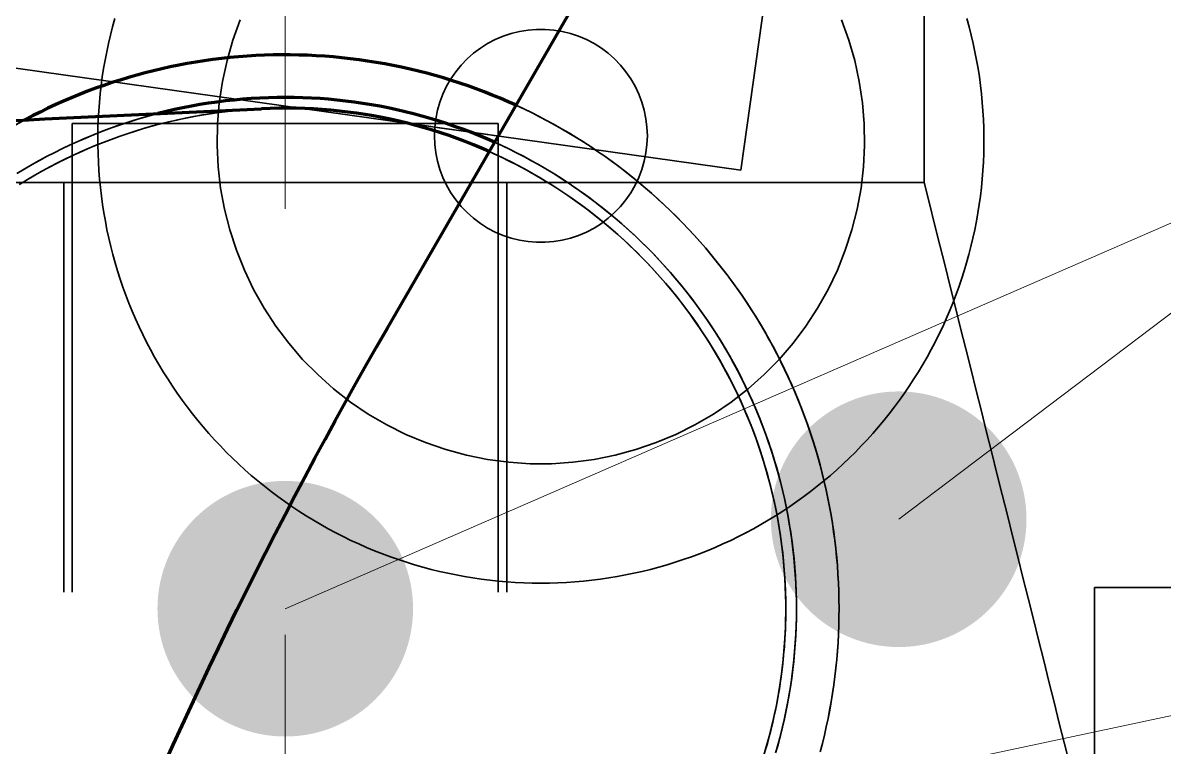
# Model space of a CAD drawing. Header units: millimetres. Extents: x 0 to 2382, y 0 to 420.
# Drawn here: x 1001.36 to 1006.72, y 353.79 to 357.19 of the extents above; entities that cross this region are included whole.
import ezdxf

# ---------------------------------------------------------------- set-up
doc = ezdxf.new("R2010")
doc.units = ezdxf.units.MM
doc.linetypes.add('IRAM-E-TRAZOS', pattern=[5, 4, -1])
doc.linetypes.add('IRAM-F-TRAZO-PUNTO', pattern=[20, 15, -2, 1, -2])
for name, color, linetype, lineweight in [('01-VISIBLE', 7, 'CONTINUOUS', 70), ('02-OCULTA', 4, 'IRAM-E-TRAZOS', 35), ('03-EJE', 1, 'IRAM-F-TRAZO-PUNTO', 18), ('08-FINA', 5, 'CONTINUOUS', 18)]:
    doc.layers.add(name, color=color, linetype=linetype, lineweight=lineweight)

msp = doc.modelspace()

# ---------------------------------------------------------------- hatches: boundary and pattern name
at = {"layer": '08-FINA'}
h = msp.add_hatch(color=7, dxfattribs=at)
h.dxf.hatch_style = 1
edge = h.paths.add_edge_path()
edge.add_arc((1005.4717, 354.8626), 0.6, 0, 360)
h = msp.add_hatch(color=7, dxfattribs=at)
h.dxf.hatch_style = 1
edge = h.paths.add_edge_path()
edge.add_arc((1002.5917, 354.4426), 0.6, 0, 360)

# ---------------------------------------------------------------- linework, layer by layer
at = {"layer": '01-VISIBLE'}
for points in [[(1003.0715, 355.7603), (1008.392, 364.9756)], [(1003.6752, 356.806), (1003.6383, 356.8226), (1003.6011, 356.8387), (1003.5636, 356.8541), (1003.5259, 356.869), (1003.488, 356.8832), (1003.4498, 356.8969), (1003.4115, 356.91), (1003.3729, 356.9224), (1003.3342, 356.9343), (1003.2953, 356.9456), (1003.2562, 356.9563), (1003.2169, 356.9663), (1003.1775, 356.9757), (1003.1379, 356.9846), (1003.0983, 356.9928), (1003.0585, 357.0004), (1003.0185, 357.0073), (1002.9785, 357.0137), (1002.9384, 357.0194), (1002.8982, 357.0245), (1002.8579, 357.0289), (1002.8176, 357.0328), (1002.7772, 357.036), (1002.7368, 357.0385), (1002.6963, 357.0405), (1002.6558, 357.0418), (1002.6153, 357.0425), (1002.5747, 357.0425), (1002.5342, 357.042), (1002.4937, 357.0408), (1002.4532, 357.0389), (1002.4128, 357.0364), (1002.3724, 357.0333), (1002.3321, 357.0296), (1002.2918, 357.0252), (1002.2516, 357.0203), (1002.2114, 357.0146), (1002.1714, 357.0084), (1002.1314, 357.0015), (1002.0916, 356.9941), (1002.0519, 356.986), (1002.0124, 356.9772), (1001.9729, 356.9679), (1001.9336, 356.958), (1001.8945, 356.9474), (1001.8556, 356.9362), (1001.8168, 356.9244), (1001.7782, 356.9121), (1001.7398, 356.8991), (1001.7016, 356.8855), (1001.6637, 356.8714), (1001.6259, 356.8566), (1001.5884, 356.8413), (1001.5512, 356.8253), (1001.5142, 356.8088), (1001.4774, 356.7917), (1001.441, 356.7741), (1001.4048, 356.7559), (1001.3688, 356.7371)], [(1003.5748, 356.632), (1003.5377, 356.6483), (1003.5004, 356.6639), (1003.4629, 356.6789), (1003.4251, 356.6933), (1003.387, 356.707), (1003.3488, 356.7201), (1003.3103, 356.7325), (1003.2716, 356.7443), (1003.2327, 356.7554), (1003.1936, 356.7659), (1003.1544, 356.7757), (1003.115, 356.7848), (1003.0755, 356.7933), (1003.0358, 356.8011), (1002.996, 356.8083), (1002.9561, 356.8148), (1002.916, 356.8206), (1002.8759, 356.8257), (1002.8357, 356.8302), (1002.7955, 356.8339), (1002.7551, 356.837), (1002.7148, 356.8394), (1002.6744, 356.8412), (1002.6339, 356.8422), (1002.5935, 356.8426), (1002.5531, 356.8423), (1002.5126, 356.8413), (1002.4722, 356.8396), (1002.4318, 356.8373), (1002.3915, 356.8342), (1002.3512, 356.8305), (1002.311, 356.8261), (1002.2709, 356.8211), (1002.2309, 356.8153), (1002.191, 356.8089), (1002.1511, 356.8018), (1002.1114, 356.7941), (1002.0719, 356.7856), (1002.0325, 356.7765), (1001.9932, 356.7668)], [(1001.2587, 356.7319), (1001.3605, 356.7367), (1001.4623, 356.7415), (1001.564, 356.7464), (1001.6658, 356.7512), (1001.7676, 356.7561), (1001.8694, 356.7609), (1001.9711, 356.7657), (1002.0729, 356.7706), (1002.1747, 356.7754), (1002.2765, 356.7803), (1002.3782, 356.7851), (1002.48, 356.7899)], [(1003.5496, 356.5885), (1003.5123, 356.6047), (1003.4748, 356.6204), (1003.4369, 356.6353), (1003.3989, 356.6496), (1003.3605, 356.6633), (1003.322, 356.6762), (1003.2832, 356.6885), (1003.2442, 356.7002), (1003.2051, 356.7111), (1003.1657, 356.7214), (1003.1262, 356.731), (1003.0865, 356.7399), (1003.0466, 356.7481), (1003.0066, 356.7557), (1002.9665, 356.7625), (1002.9263, 356.7686), (1002.886, 356.7741), (1002.8456, 356.7788), (1002.8051, 356.7829), (1002.7646, 356.7862), (1002.724, 356.7889), (1002.6834, 356.7908), (1002.6427, 356.792), (1002.602, 356.7926), (1002.5613, 356.7924), (1002.5207, 356.7915), (1002.48, 356.7899)], [(1002.0248, 353.7129), (1002.066, 353.8041), (1002.1075, 353.895), (1002.1494, 353.9858), (1002.1918, 354.0765), (1002.2345, 354.1669), (1002.2776, 354.2571), (1002.3212, 354.3472), (1002.3651, 354.437), (1002.4094, 354.5267), (1002.4542, 354.6161), (1002.4993, 354.7054), (1002.5448, 354.7944), (1002.5908, 354.8833), (1002.6371, 354.9719), (1002.6838, 355.0604), (1002.7309, 355.1486), (1002.7784, 355.2366), (1002.8262, 355.3244), (1002.8745, 355.412), (1002.9232, 355.4994), (1002.9722, 355.5866), (1003.0216, 355.6735), (1003.0715, 355.7603)]]:
    msp.add_lwpolyline(points, dxfattribs=at)
at = {"layer": '02-OCULTA'}
for points in [[(1008.392, 364.9756), (1003.0715, 355.7603)], [(1004.7301, 356.5015), (974.8833, 360.6962)], [(1005.5917, 356.4426), (1005.5917, 359.8426)], [(1005.5917, 356.4426), (1005.5917, 359.8426)], [(1005.5917, 356.4426), (1005.5917, 359.8426)], [(1005.5917, 356.4426), (1005.5917, 359.8426)], [(1004.7301, 356.5015), (1005.1754, 359.6703)], [(1004.7301, 356.5015), (1005.1754, 359.6703)], [(1004.7301, 356.5015), (999.5917, 357.2236)], [(1001.7913, 357.2127), (1001.7807, 357.1741), (1001.7709, 357.1353), (1001.7618, 357.0963), (1001.7534, 357.0571), (1001.7458, 357.0178), (1001.7389, 356.9784), (1001.7329, 356.9388), (1001.7275, 356.8991), (1001.723, 356.8593), (1001.7192, 356.8194), (1001.7162, 356.7795), (1001.7139, 356.7395), (1001.7124, 356.6995), (1001.7117, 356.6594), (1001.7118, 356.6194), (1001.7126, 356.5793), (1001.7142, 356.5393), (1001.7166, 356.4993), (1001.7197, 356.4594), (1001.7237, 356.4196), (1001.7283, 356.3798), (1001.7338, 356.3401), (1001.74, 356.3005), (1001.747, 356.2611), (1001.7547, 356.2218), (1001.7632, 356.1827), (1001.7724, 356.1437), (1001.7824, 356.1049), (1001.7931, 356.0663), (1001.8046, 356.028), (1001.8168, 355.9898), (1001.8297, 355.9519), (1001.8434, 355.9143), (1001.8577, 355.8769), (1001.8728, 355.8398), (1001.8887, 355.803), (1001.9052, 355.7665), (1001.9224, 355.7303), (1001.9403, 355.6945), (1001.9589, 355.6591), (1001.9782, 355.624), (1001.9981, 355.5892), (1002.0187, 355.5549), (1002.04, 355.521), (1002.0619, 355.4874), (1002.0845, 355.4543), (1002.1077, 355.4217), (1002.1315, 355.3895), (1002.1559, 355.3578), (1002.181, 355.3265), (1002.2066, 355.2957), (1002.2328, 355.2655), (1002.2596, 355.2357), (1002.287, 355.2065), (1002.3149, 355.1778), (1002.3434, 355.1496), (1002.3724, 355.122), (1002.402, 355.095), (1002.432, 355.0685), (1002.4626, 355.0426), (1002.4936, 355.0173), (1002.5252, 354.9926), (1002.5572, 354.9686), (1002.5896, 354.9451), (1002.6225, 354.9223), (1002.6559, 354.9001), (1002.6896, 354.8785), (1002.7238, 354.8576), (1002.7584, 354.8374), (1002.7933, 354.8178), (1002.8286, 354.799), (1002.8643, 354.7808), (1002.9003, 354.7633), (1002.9367, 354.7464), (1002.9734, 354.7303), (1003.0103, 354.7149), (1003.0476, 354.7002), (1003.0851, 354.6863), (1003.1229, 354.673), (1003.161, 354.6605), (1003.1992, 354.6488), (1003.2377, 354.6377), (1003.2764, 354.6274), (1003.3153, 354.6179), (1003.3544, 354.6091), (1003.3936, 354.601), (1003.433, 354.5938), (1003.4725, 354.5872), (1003.5122, 354.5815), (1003.5519, 354.5765), (1003.5917, 354.5722), (1003.6316, 354.5688), (1003.6716, 354.5661), (1003.7116, 354.5641), (1003.7516, 354.563), (1003.7917, 354.5626), (1003.8317, 354.563), (1003.8717, 354.5641), (1003.9117, 354.5661), (1003.9517, 354.5688), (1003.9916, 354.5722), (1004.0314, 354.5765), (1004.0712, 354.5815), (1004.1108, 354.5872), (1004.1503, 354.5938), (1004.1897, 354.601), (1004.2289, 354.6091), (1004.268, 354.6179), (1004.3069, 354.6274), (1004.3456, 354.6377), (1004.3841, 354.6488), (1004.4224, 354.6605), (1004.4604, 354.673), (1004.4982, 354.6863), (1004.5358, 354.7002), (1004.573, 354.7149), (1004.61, 354.7303), (1004.6466, 354.7464), (1004.683, 354.7633), (1004.719, 354.7808), (1004.7547, 354.799), (1004.79, 354.8178), (1004.825, 354.8374), (1004.8595, 354.8576), (1004.8937, 354.8785), (1004.9275, 354.9001), (1004.9608, 354.9223), (1004.9937, 354.9451), (1005.0262, 354.9686), (1005.0582, 354.9926), (1005.0897, 355.0173), (1005.1207, 355.0426), (1005.1513, 355.0685), (1005.1814, 355.095), (1005.2109, 355.122), (1005.2399, 355.1496), (1005.2684, 355.1778), (1005.2963, 355.2065), (1005.3237, 355.2357), (1005.3505, 355.2655), (1005.3767, 355.2957), (1005.4024, 355.3265), (1005.4274, 355.3578), (1005.4518, 355.3895), (1005.4757, 355.4217), (1005.4988, 355.4543), (1005.5214, 355.4874), (1005.5433, 355.521), (1005.5646, 355.5549), (1005.5852, 355.5892), (1005.6052, 355.624), (1005.6244, 355.6591), (1005.643, 355.6945), (1005.6609, 355.7303), (1005.6782, 355.7665), (1005.6947, 355.803), (1005.7105, 355.8398), (1005.7256, 355.8769), (1005.74, 355.9143), (1005.7536, 355.9519), (1005.7666, 355.9898), (1005.7788, 356.028), (1005.7902, 356.0663), (1005.801, 356.1049), (1005.8109, 356.1437), (1005.8202, 356.1827), (1005.8287, 356.2218), (1005.8364, 356.2611), (1005.8433, 356.3005), (1005.8496, 356.3401), (1005.855, 356.3798), (1005.8597, 356.4196), (1005.8636, 356.4594), (1005.8667, 356.4993), (1005.8691, 356.5393), (1005.8707, 356.5793), (1005.8715, 356.6194), (1005.8716, 356.6594), (1005.8709, 356.6995), (1005.8694, 356.7395), (1005.8672, 356.7795), (1005.8641, 356.8194), (1005.8603, 356.8593), (1005.8558, 356.8991), (1005.8505, 356.9388), (1005.8444, 356.9784), (1005.8375, 357.0178), (1005.8299, 357.0571), (1005.8216, 357.0963), (1005.8125, 357.1353), (1005.8026, 357.1741), (1005.792, 357.2127)], [(1005.2031, 357.2068), (1005.2373, 357.1123), (1005.2652, 357.0157), (1005.2866, 356.9175), (1005.3015, 356.8181), (1005.3098, 356.718), (1005.3114, 356.6175), (1005.3065, 356.5171), (1005.2949, 356.4172), (1005.2767, 356.3184), (1005.252, 356.2209), (1005.221, 356.1253), (1005.1837, 356.032), (1005.1402, 355.9414), (1005.0909, 355.8538), (1005.0359, 355.7696), (1004.9755, 355.6893), (1004.9099, 355.6132), (1004.8395, 355.5415), (1004.7644, 355.4746), (1004.6851, 355.4128), (1004.6019, 355.3565), (1004.5151, 355.3058), (1004.4252, 355.2609), (1004.3325, 355.2221), (1004.2374, 355.1894), (1004.1404, 355.1631), (1004.0418, 355.1433), (1003.9422, 355.1301), (1003.8419, 355.1234), (1003.7414, 355.1234), (1003.6411, 355.1301), (1003.5415, 355.1433), (1003.4429, 355.1631), (1003.3459, 355.1894), (1003.2509, 355.2221), (1003.1581, 355.2609), (1003.0682, 355.3057), (1002.9814, 355.3564), (1002.8982, 355.4128), (1002.8189, 355.4746), (1002.7439, 355.5415), (1002.6734, 355.6132), (1002.6079, 355.6894), (1002.5474, 355.7697), (1002.4924, 355.8538), (1002.4431, 355.9414), (1002.3996, 356.032), (1002.3623, 356.1253), (1002.3312, 356.2209), (1002.3065, 356.3184), (1002.2884, 356.4172), (1002.2768, 356.5171), (1002.2719, 356.6175), (1002.2736, 356.718), (1002.2819, 356.8181), (1002.2968, 356.9175), (1002.3183, 357.0157), (1002.3461, 357.1123), (1002.3803, 357.2068)], [(1004.2917, 356.6626), (1004.29, 356.7028), (1004.2852, 356.7428), (1004.2771, 356.7823), (1004.2659, 356.8209), (1004.2517, 356.8586), (1004.2344, 356.895), (1004.2143, 356.9298), (1004.1914, 356.963), (1004.1659, 356.9942), (1004.138, 357.0232), (1004.1079, 357.0499), (1004.0757, 357.0741), (1004.0417, 357.0956), (1004.006, 357.1143), (1003.969, 357.1301), (1003.9308, 357.1429), (1003.8917, 357.1525), (1003.8519, 357.159), (1003.8118, 357.1622), (1003.7715, 357.1622), (1003.7314, 357.159), (1003.6917, 357.1525), (1003.6526, 357.1429), (1003.6144, 357.1301), (1003.5773, 357.1143), (1003.5417, 357.0956), (1003.5076, 357.0741), (1003.4754, 357.0499), (1003.4453, 357.0232), (1003.4174, 356.9942), (1003.3919, 356.963), (1003.3691, 356.9298), (1003.3489, 356.895), (1003.3317, 356.8586), (1003.3174, 356.8209), (1003.3062, 356.7823), (1003.2981, 356.7428), (1003.2933, 356.7028), (1003.2917, 356.6626), (1003.2933, 356.6224), (1003.2981, 356.5824), (1003.3062, 356.5429), (1003.3174, 356.5043), (1003.3317, 356.4666), (1003.3489, 356.4302), (1003.3691, 356.3954), (1003.3919, 356.3622), (1003.4174, 356.331), (1003.4453, 356.302), (1003.4754, 356.2753), (1003.5076, 356.2511), (1003.5417, 356.2296), (1003.5773, 356.2109), (1003.6144, 356.1951), (1003.6526, 356.1823), (1003.6917, 356.1727), (1003.7314, 356.1662), (1003.7715, 356.163), (1003.8118, 356.163), (1003.8519, 356.1662), (1003.8917, 356.1727), (1003.9308, 356.1823), (1003.969, 356.1951), (1004.006, 356.2109), (1004.0417, 356.2296), (1004.0757, 356.2511), (1004.1079, 356.2753), (1004.138, 356.302), (1004.1659, 356.331), (1004.1914, 356.3622), (1004.2143, 356.3954), (1004.2344, 356.4302), (1004.2517, 356.4666), (1004.2659, 356.5043), (1004.2771, 356.5429), (1004.2852, 356.5824), (1004.29, 356.6224), (1004.2917, 356.6626)], [(1004.2917, 356.6626), (1004.29, 356.7028), (1004.2852, 356.7428), (1004.2771, 356.7823), (1004.2659, 356.8209), (1004.2517, 356.8586), (1004.2344, 356.895), (1004.2143, 356.9298), (1004.1914, 356.963), (1004.1659, 356.9942), (1004.138, 357.0232), (1004.1079, 357.0499), (1004.0757, 357.0741), (1004.0417, 357.0956), (1004.006, 357.1143), (1003.969, 357.1301), (1003.9308, 357.1429), (1003.8917, 357.1525), (1003.8519, 357.159), (1003.8118, 357.1622), (1003.7715, 357.1622), (1003.7314, 357.159), (1003.6917, 357.1525), (1003.6526, 357.1429), (1003.6144, 357.1301), (1003.5773, 357.1143), (1003.5417, 357.0956), (1003.5076, 357.0741), (1003.4754, 357.0499), (1003.4453, 357.0232), (1003.4174, 356.9942), (1003.3919, 356.963), (1003.3691, 356.9298), (1003.3489, 356.895), (1003.3317, 356.8586), (1003.3174, 356.8209), (1003.3062, 356.7823), (1003.2981, 356.7428), (1003.2933, 356.7028), (1003.2917, 356.6626), (1003.2933, 356.6224), (1003.2981, 356.5824), (1003.3062, 356.5429), (1003.3174, 356.5043), (1003.3317, 356.4666), (1003.3489, 356.4302), (1003.3691, 356.3954), (1003.3919, 356.3622), (1003.4174, 356.331), (1003.4453, 356.302), (1003.4754, 356.2753), (1003.5076, 356.2511), (1003.5417, 356.2296), (1003.5773, 356.2109), (1003.6144, 356.1951), (1003.6526, 356.1823), (1003.6917, 356.1727), (1003.7314, 356.1662), (1003.7715, 356.163), (1003.8118, 356.163), (1003.8519, 356.1662), (1003.8917, 356.1727), (1003.9308, 356.1823), (1003.969, 356.1951), (1004.006, 356.2109), (1004.0417, 356.2296), (1004.0757, 356.2511), (1004.1079, 356.2753), (1004.138, 356.302), (1004.1659, 356.331), (1004.1914, 356.3622), (1004.2143, 356.3954), (1004.2344, 356.4302), (1004.2517, 356.4666), (1004.2659, 356.5043), (1004.2771, 356.5429), (1004.2852, 356.5824), (1004.29, 356.6224), (1004.2917, 356.6626)], [(1005.1034, 353.7708), (1005.1134, 353.8096), (1005.1229, 353.8485), (1005.1317, 353.8875), (1005.14, 353.9267), (1005.1476, 353.966), (1005.1546, 354.0054), (1005.1611, 354.0449), (1005.1669, 354.0845), (1005.1721, 354.1242), (1005.1767, 354.164), (1005.1807, 354.2038), (1005.184, 354.2437), (1005.1868, 354.2836), (1005.1889, 354.3236), (1005.1905, 354.3636), (1005.1914, 354.4036), (1005.1917, 354.4436), (1005.1913, 354.4837), (1005.1904, 354.5237), (1005.1888, 354.5637), (1005.1867, 354.6036), (1005.1839, 354.6436), (1005.1805, 354.6835), (1005.1765, 354.7233), (1005.1718, 354.763), (1005.1666, 354.8027), (1005.1608, 354.8423), (1005.1543, 354.8818), (1005.1472, 354.9212), (1005.1396, 354.9605), (1005.1313, 354.9997), (1005.1224, 355.0387), (1005.1129, 355.0776), (1005.1029, 355.1164), (1005.0922, 355.1549), (1005.0809, 355.1933), (1005.0691, 355.2316), (1005.0566, 355.2696), (1005.0436, 355.3075), (1005.03, 355.3451), (1005.0158, 355.3826), (1005.0011, 355.4198), (1004.9857, 355.4567), (1004.9698, 355.4935), (1004.9534, 355.53), (1004.9363, 355.5662), (1004.9188, 355.6022), (1004.9006, 355.6379), (1004.882, 355.6733), (1004.8627, 355.7084), (1004.843, 355.7432), (1004.8227, 355.7777), (1004.8019, 355.8119), (1004.7805, 355.8458), (1004.7587, 355.8793), (1004.7363, 355.9125), (1004.7134, 355.9453), (1004.69, 355.9778), (1004.6661, 356.0099), (1004.6418, 356.0417), (1004.6169, 356.0731), (1004.5916, 356.104), (1004.5658, 356.1346), (1004.5395, 356.1648), (1004.5127, 356.1946), (1004.4855, 356.224), (1004.4579, 356.2529), (1004.4298, 356.2814), (1004.4013, 356.3095), (1004.3723, 356.3372), (1004.3429, 356.3643), (1004.3131, 356.3911), (1004.2829, 356.4174), (1004.2523, 356.4432), (1004.2213, 356.4685), (1004.1899, 356.4933), (1004.1582, 356.5177), (1004.126, 356.5416), (1004.0935, 356.5649), (1004.0607, 356.5878), (1004.0275, 356.6102), (1003.994, 356.632), (1003.9601, 356.6534), (1003.9259, 356.6742), (1003.8914, 356.6944), (1003.8565, 356.7142), (1003.8214, 356.7334), (1003.786, 356.752), (1003.7503, 356.7702), (1003.7143, 356.7877), (1003.6781, 356.8047), (1003.6416, 356.8212), (1003.6049, 356.8371), (1003.5679, 356.8524), (1003.5307, 356.8671), (1003.4932, 356.8813), (1003.4556, 356.8949), (1003.4177, 356.9079), (1003.3797, 356.9203), (1003.3414, 356.9321), (1003.303, 356.9434), (1003.2644, 356.9541), (1003.2257, 356.9641), (1003.1868, 356.9736), (1003.1478, 356.9824), (1003.1086, 356.9907), (1003.0693, 356.9984), (1003.0299, 357.0054), (1002.9904, 357.0118), (1002.9508, 357.0177), (1002.9111, 357.0229), (1002.8713, 357.0275), (1002.8315, 357.0315), (1002.7916, 357.0349), (1002.7517, 357.0377), (1002.7117, 357.0398), (1002.6717, 357.0414), (1002.6317, 357.0423), (1002.5917, 357.0426), (1002.5516, 357.0423), (1002.5116, 357.0414), (1002.4716, 357.0398), (1002.4316, 357.0377), (1002.3917, 357.0349), (1002.3518, 357.0315), (1002.312, 357.0275), (1002.2722, 357.0229), (1002.2326, 357.0177), (1002.1929, 357.0118), (1002.1534, 357.0054), (1002.114, 356.9984), (1002.0747, 356.9907), (1002.0356, 356.9824), (1001.9965, 356.9736), (1001.9576, 356.9641), (1001.9189, 356.9541), (1001.8803, 356.9434), (1001.8419, 356.9321), (1001.8037, 356.9203), (1001.7656, 356.9079), (1001.7278, 356.8949), (1001.6901, 356.8813), (1001.6527, 356.8671), (1001.6154, 356.8524), (1001.5785, 356.8371), (1001.5417, 356.8212), (1001.5052, 356.8047), (1001.469, 356.7877), (1001.433, 356.7702), (1001.3973, 356.752), (1001.3619, 356.7334), (1001.3268, 356.7142)], [(1004.9917, 354.4426), (1004.9913, 354.4827), (1004.9903, 354.5228), (1004.9887, 354.5629), (1004.9863, 354.6029), (1004.9833, 354.6429), (1004.9796, 354.6828), (1004.9753, 354.7227), (1004.9703, 354.7625), (1004.9646, 354.8022), (1004.9582, 354.8418), (1004.9512, 354.8813), (1004.9436, 354.9206), (1004.9353, 354.9599), (1004.9263, 354.999), (1004.9167, 355.0379), (1004.9064, 355.0767), (1004.8955, 355.1153), (1004.8839, 355.1537), (1004.8717, 355.1919), (1004.8589, 355.2299), (1004.8454, 355.2676), (1004.8313, 355.3052), (1004.8166, 355.3425), (1004.8012, 355.3795), (1004.7853, 355.4163), (1004.7687, 355.4528), (1004.7515, 355.4891), (1004.7337, 355.525), (1004.7153, 355.5607), (1004.6963, 355.596), (1004.6768, 355.631), (1004.6566, 355.6657), (1004.6359, 355.7), (1004.6146, 355.734), (1004.5927, 355.7676), (1004.5703, 355.8009), (1004.5474, 355.8337), (1004.5238, 355.8662), (1004.4998, 355.8983), (1004.4752, 355.93), (1004.4501, 355.9613), (1004.4244, 355.9921), (1004.3983, 356.0225), (1004.3716, 356.0525), (1004.3445, 356.082), (1004.3168, 356.1111), (1004.2887, 356.1397), (1004.2601, 356.1678), (1004.2311, 356.1954), (1004.2016, 356.2226), (1004.1716, 356.2492), (1004.1412, 356.2754), (1004.1103, 356.301), (1004.0791, 356.3261), (1004.0474, 356.3507), (1004.0153, 356.3748), (1003.9828, 356.3983), (1003.9499, 356.4213), (1003.9167, 356.4437), (1003.8831, 356.4655), (1003.8491, 356.4868), (1003.8147, 356.5076), (1003.7801, 356.5277), (1003.7451, 356.5473), (1003.7097, 356.5663), (1003.6741, 356.5846), (1003.6381, 356.6024), (1003.6019, 356.6196), (1003.5654, 356.6362), (1003.5286, 356.6522), (1003.4915, 356.6675), (1003.4542, 356.6822), (1003.4167, 356.6963), (1003.3789, 356.7098), (1003.3409, 356.7226), (1003.3027, 356.7348), (1003.2643, 356.7464), (1003.2257, 356.7573), (1003.187, 356.7676), (1003.148, 356.7772), (1003.1089, 356.7862), (1003.0697, 356.7945), (1003.0303, 356.8022), (1002.9909, 356.8092), (1002.9513, 356.8155), (1002.9116, 356.8212), (1002.8718, 356.8262), (1002.8319, 356.8305), (1002.792, 356.8342), (1002.752, 356.8372), (1002.7119, 356.8396), (1002.6719, 356.8413), (1002.6318, 356.8423), (1002.5917, 356.8426), (1002.5516, 356.8423), (1002.5115, 356.8413), (1002.4714, 356.8396), (1002.4314, 356.8372), (1002.3914, 356.8342), (1002.3514, 356.8305), (1002.3116, 356.8262), (1002.2718, 356.8212), (1002.2321, 356.8155), (1002.1925, 356.8092), (1002.153, 356.8022), (1002.1136, 356.7945), (1002.0744, 356.7862), (1002.0353, 356.7772), (1001.9964, 356.7676), (1001.9576, 356.7573), (1001.919, 356.7464), (1001.8806, 356.7348), (1001.8424, 356.7226), (1001.8044, 356.7098), (1001.7666, 356.6963), (1001.7291, 356.6822), (1001.6918, 356.6675), (1001.6547, 356.6522), (1001.6179, 356.6362), (1001.5814, 356.6196), (1001.5452, 356.6024), (1001.5092, 356.5846), (1001.4736, 356.5663), (1001.4383, 356.5473), (1001.4033, 356.5277), (1001.3686, 356.5076), (1001.3343, 356.4868)], [(1001.9932, 356.7668), (1001.9545, 356.7565), (1001.9159, 356.7455), (1001.8776, 356.7339), (1001.8394, 356.7217), (1001.8014, 356.7088), (1001.7637, 356.6953), (1001.7262, 356.6811), (1001.6889, 356.6663), (1001.6519, 356.651), (1001.6152, 356.635), (1001.5787, 356.6183), (1001.5425, 356.6011), (1001.5066, 356.5833), (1001.471, 356.5649), (1001.4357, 356.5459), (1001.4007, 356.5263), (1001.3661, 356.5061), (1001.3318, 356.4853)], [(1002.48, 356.7899), (1002.4399, 356.7877), (1002.3998, 356.7848), (1002.3598, 356.7811), (1002.3199, 356.7768), (1002.28, 356.7718), (1002.2403, 356.7662), (1002.2006, 356.7598), (1002.1611, 356.7528), (1002.1216, 356.7451), (1002.0823, 356.7367), (1002.0432, 356.7277), (1002.0042, 356.718), (1001.9654, 356.7076), (1001.9268, 356.6966), (1001.8884, 356.6849), (1001.8501, 356.6725), (1001.8121, 356.6595), (1001.7743, 356.6459), (1001.7368, 356.6316), (1001.6995, 356.6167), (1001.6625, 356.6011), (1001.6257, 356.5849), (1001.5892, 356.5681), (1001.553, 356.5506), (1001.5172, 356.5326), (1001.4816, 356.5139), (1001.4464, 356.4946), (1001.4114, 356.4747), (1001.3769, 356.4543), (1001.3427, 356.4332)], [(1004.9417, 354.4426), (1004.9413, 354.4826), (1004.9403, 354.5226), (1004.9386, 354.5626), (1004.9362, 354.6025), (1004.9332, 354.6424), (1004.9294, 354.6823), (1004.925, 354.722), (1004.9199, 354.7617), (1004.9141, 354.8013), (1004.9077, 354.8408), (1004.9006, 354.8802), (1004.8928, 354.9194), (1004.8843, 354.9586), (1004.8752, 354.9975), (1004.8654, 355.0363), (1004.855, 355.0749), (1004.8439, 355.1134), (1004.8321, 355.1516), (1004.8198, 355.1897), (1004.8067, 355.2275), (1004.793, 355.2651), (1004.7787, 355.3025), (1004.7637, 355.3396), (1004.7482, 355.3764), (1004.7319, 355.413), (1004.7151, 355.4493), (1004.6977, 355.4853), (1004.6796, 355.521), (1004.6609, 355.5564), (1004.6417, 355.5915), (1004.6218, 355.6263), (1004.6014, 355.6606), (1004.5803, 355.6947), (1004.5587, 355.7284), (1004.5365, 355.7617), (1004.5138, 355.7946), (1004.4905, 355.8271), (1004.4667, 355.8593), (1004.4423, 355.891), (1004.4173, 355.9223), (1004.3919, 355.9531), (1004.3659, 355.9836), (1004.3394, 356.0136), (1004.3124, 356.0431), (1004.2849, 356.0722), (1004.2569, 356.1008), (1004.2284, 356.1289), (1004.1995, 356.1565), (1004.1701, 356.1836), (1004.1402, 356.2102), (1004.1099, 356.2364), (1004.0791, 356.2619), (1004.0479, 356.287), (1004.0163, 356.3115), (1003.9843, 356.3355), (1003.9518, 356.359), (1003.919, 356.3818), (1003.8858, 356.4042), (1003.8522, 356.4259), (1003.8183, 356.4471), (1003.784, 356.4677), (1003.7493, 356.4877), (1003.7143, 356.5071), (1003.679, 356.5259), (1003.6434, 356.5441), (1003.6074, 356.5617), (1003.5712, 356.5787), (1003.5347, 356.5951), (1003.4979, 356.6108), (1003.4609, 356.6259), (1003.4235, 356.6404), (1003.386, 356.6543), (1003.3482, 356.6675), (1003.3102, 356.68), (1003.272, 356.692), (1003.2336, 356.7032), (1003.1951, 356.7138), (1003.1563, 356.7238), (1003.1174, 356.733), (1003.0783, 356.7417), (1003.0391, 356.7496), (1002.9997, 356.7569), (1002.9603, 356.7635), (1002.9207, 356.7694), (1002.881, 356.7747), (1002.8413, 356.7793), (1002.8015, 356.7832), (1002.7616, 356.7864), (1002.7216, 356.789), (1002.6817, 356.7909), (1002.6417, 356.7921), (1002.6017, 356.7926), (1002.5617, 356.7924), (1002.5217, 356.7916), (1002.4817, 356.79), (1002.4417, 356.7878), (1002.4018, 356.7849), (1002.3619, 356.7813), (1002.3222, 356.7771), (1002.2825, 356.7722), (1002.2428, 356.7666), (1002.2033, 356.7603), (1002.1639, 356.7533), (1002.1246, 356.7457), (1002.0855, 356.7374), (1002.0465, 356.7285), (1002.0076, 356.7189), (1001.969, 356.7086), (1001.9305, 356.6977), (1001.8922, 356.6861), (1001.8541, 356.6738), (1001.8162, 356.661), (1001.7785, 356.6474), (1001.7411, 356.6333), (1001.7039, 356.6185), (1001.667, 356.603), (1001.6304, 356.587), (1001.594, 356.5703), (1001.5579, 356.553), (1001.5221, 356.5351), (1001.4866, 356.5166), (1001.4515, 356.4975), (1001.4167, 356.4778), (1001.3822, 356.4575), (1001.3481, 356.4366)], [(1005.1035, 353.7713), (1005.1135, 353.8101), (1005.123, 353.849), (1005.1318, 353.8881), (1005.1401, 353.9273), (1005.1477, 353.9666), (1005.1547, 354.006), (1005.1612, 354.0456), (1005.167, 354.0852), (1005.1722, 354.1249), (1005.1768, 354.1647), (1005.1807, 354.2046), (1005.1841, 354.2445), (1005.1869, 354.2844), (1005.189, 354.3245), (1005.1905, 354.3645), (1005.1914, 354.4045), (1005.1917, 354.4446), (1005.1913, 354.4846), (1005.1904, 354.5247), (1005.1888, 354.5647), (1005.1866, 354.6047), (1005.1838, 354.6447), (1005.1804, 354.6846), (1005.1763, 354.7245), (1005.1717, 354.7642), (1005.1664, 354.804), (1005.1606, 354.8436), (1005.1541, 354.8831), (1005.147, 354.9225), (1005.1393, 354.9618), (1005.131, 355.001), (1005.1221, 355.0401), (1005.1126, 355.079), (1005.1025, 355.1178), (1005.0918, 355.1564), (1005.0805, 355.1948), (1005.0686, 355.2331), (1005.0561, 355.2711), (1005.0431, 355.309), (1005.0294, 355.3467), (1005.0152, 355.3841), (1005.0004, 355.4213), (1004.985, 355.4583), (1004.9691, 355.4951), (1004.9526, 355.5316), (1004.9356, 355.5678), (1004.9179, 355.6038), (1004.8998, 355.6395), (1004.8811, 355.6749), (1004.8618, 355.7101), (1004.842, 355.7449), (1004.8217, 355.7794), (1004.8008, 355.8136), (1004.7794, 355.8475), (1004.7575, 355.881), (1004.7351, 355.9142), (1004.7122, 355.9471), (1004.6887, 355.9796), (1004.6648, 356.0117), (1004.6404, 356.0434), (1004.6155, 356.0748), (1004.5901, 356.1058), (1004.5642, 356.1364), (1004.5379, 356.1666), (1004.5111, 356.1964), (1004.4839, 356.2257), (1004.4562, 356.2547), (1004.428, 356.2832), (1004.3995, 356.3113), (1004.3705, 356.3389), (1004.341, 356.3661), (1004.3112, 356.3928), (1004.2809, 356.4191), (1004.2503, 356.4448), (1004.2192, 356.4702), (1004.1878, 356.495), (1004.156, 356.5193), (1004.1238, 356.5432), (1004.0913, 356.5666), (1004.0584, 356.5894), (1004.0251, 356.6118), (1003.9915, 356.6336), (1003.9576, 356.6549), (1003.9234, 356.6757), (1003.8888, 356.6959), (1003.8539, 356.7156), (1003.8188, 356.7348), (1003.7833, 356.7535), (1003.7475, 356.7715), (1003.7115, 356.7891), (1003.6752, 356.806)], [(1001.3688, 356.7371), (1001.3336, 356.718)], [(1002.5917, 356.7199), (1002.4917, 356.7199), (1002.3917, 356.7199), (1002.2917, 356.7199), (1002.1917, 356.7199), (1002.0917, 356.7199), (1001.9917, 356.7199), (1001.8917, 356.7199), (1001.7917, 356.7199), (1001.6917, 356.7199), (1001.5917, 356.7199)], [(1001.5917, 356.7199), (1001.6917, 356.7199), (1001.7917, 356.7199), (1001.8917, 356.7199), (1001.9917, 356.7199), (1002.0917, 356.7199), (1002.1917, 356.7199), (1002.2917, 356.7199), (1002.3917, 356.7199), (1002.4917, 356.7199), (1002.5917, 356.7199), (1002.6917, 356.7199), (1002.7917, 356.7199), (1002.8917, 356.7199), (1002.9917, 356.7199), (1003.0917, 356.7199), (1003.1917, 356.7199), (1003.2917, 356.7199), (1003.3917, 356.7199), (1003.4917, 356.7199), (1003.5917, 356.7199)], [(1001.5917, 349.5199), (1001.5917, 356.7199)], [(1003.5917, 356.7199), (1003.4917, 356.7199), (1003.3917, 356.7199), (1003.2917, 356.7199), (1003.1917, 356.7199), (1003.0917, 356.7199), (1002.9917, 356.7199), (1002.8917, 356.7199), (1002.7917, 356.7199), (1002.6917, 356.7199), (1002.5917, 356.7199)], [(1003.1757, 356.7199), (1003.2451, 356.7102), (1003.3144, 356.7004), (1003.3837, 356.6907), (1003.453, 356.681), (1003.5223, 356.6712), (1003.5917, 356.6615)], [(1003.5917, 356.6615), (1003.5223, 356.6712), (1003.453, 356.681), (1003.3837, 356.6907), (1003.3144, 356.7004), (1003.2451, 356.7102), (1003.1757, 356.7199)], [(1003.1757, 356.7199), (1003.2451, 356.7199), (1003.3144, 356.7199), (1003.3837, 356.7199), (1003.453, 356.7199), (1003.5223, 356.7199), (1003.5917, 356.7199)], [(1003.5917, 356.7199), (1003.5223, 356.7199), (1003.453, 356.7199), (1003.3837, 356.7199), (1003.3144, 356.7199), (1003.2451, 356.7199), (1003.1757, 356.7199)], [(1003.5917, 349.5199), (1003.5917, 356.7199)], [(1003.5917, 356.6615), (1003.5917, 356.7199)], [(1004.8941, 353.7653), (1004.9051, 353.8038), (1004.9154, 353.8425), (1004.9251, 353.8813), (1004.9342, 353.9203), (1004.9425, 353.9595), (1004.9503, 353.9988), (1004.9573, 354.0382), (1004.9638, 354.0777), (1004.9695, 354.1173), (1004.9746, 354.1571), (1004.9791, 354.1969), (1004.9828, 354.2367), (1004.9859, 354.2766), (1004.9884, 354.3166), (1004.9901, 354.3566), (1004.9912, 354.3966), (1004.9917, 354.4367), (1004.9914, 354.4767), (1004.9905, 354.5168), (1004.9889, 354.5568), (1004.9867, 354.5967), (1004.9838, 354.6367), (1004.9802, 354.6766), (1004.976, 354.7164), (1004.9711, 354.7561), (1004.9655, 354.7958), (1004.9593, 354.8353), (1004.9524, 354.8748), (1004.9449, 354.9141), (1004.9367, 354.9533), (1004.9279, 354.9923), (1004.9184, 355.0312), (1004.9082, 355.07), (1004.8974, 355.1085), (1004.886, 355.1469), (1004.8739, 355.1851), (1004.8612, 355.2231), (1004.8479, 355.2608), (1004.8339, 355.2984), (1004.8193, 355.3356), (1004.8041, 355.3727), (1004.7883, 355.4095), (1004.7719, 355.446), (1004.7548, 355.4822), (1004.7372, 355.5182), (1004.7189, 355.5538), (1004.7001, 355.5891), (1004.6807, 355.6242), (1004.6607, 355.6588), (1004.6401, 355.6932), (1004.6189, 355.7272), (1004.5972, 355.7608), (1004.5749, 355.7941), (1004.5521, 355.827), (1004.5288, 355.8595), (1004.5048, 355.8917), (1004.4804, 355.9234), (1004.4554, 355.9547), (1004.4299, 355.9856), (1004.404, 356.016), (1004.3774, 356.046), (1004.3504, 356.0756), (1004.323, 356.1047), (1004.295, 356.1334), (1004.2665, 356.1615), (1004.2376, 356.1893), (1004.2083, 356.2165), (1004.1784, 356.2432), (1004.1482, 356.2694), (1004.1175, 356.2951), (1004.0864, 356.3203), (1004.0548, 356.345), (1004.0229, 356.3691), (1003.9905, 356.3928), (1003.9578, 356.4158), (1003.9247, 356.4383), (1003.8912, 356.4603), (1003.8574, 356.4817), (1003.8232, 356.5025), (1003.7886, 356.5228), (1003.7538, 356.5425), (1003.7186, 356.5616), (1003.6831, 356.5801), (1003.6473, 356.598), (1003.6112, 356.6153), (1003.5748, 356.632)], [(1004.8389, 353.7551), (1004.8502, 353.7935), (1004.861, 353.8321), (1004.871, 353.8708), (1004.8804, 353.9097), (1004.8892, 353.9488), (1004.8973, 353.988), (1004.9047, 354.0273), (1004.9114, 354.0668), (1004.9175, 354.1063), (1004.9229, 354.146), (1004.9276, 354.1857), (1004.9316, 354.2256), (1004.935, 354.2654), (1004.9377, 354.3054), (1004.9397, 354.3454), (1004.941, 354.3854), (1004.9416, 354.4254), (1004.9416, 354.4654), (1004.9408, 354.5054), (1004.9394, 354.5454), (1004.9373, 354.5854), (1004.9346, 354.6253), (1004.9311, 354.6652), (1004.927, 354.705), (1004.9222, 354.7448), (1004.9167, 354.7844), (1004.9105, 354.824), (1004.9037, 354.8634), (1004.8962, 354.9027), (1004.888, 354.9419), (1004.8792, 354.9809), (1004.8697, 355.0198), (1004.8595, 355.0585), (1004.8487, 355.0971), (1004.8372, 355.1354), (1004.8251, 355.1736), (1004.8123, 355.2115), (1004.7989, 355.2492), (1004.7848, 355.2867), (1004.7701, 355.3239), (1004.7548, 355.3609), (1004.7389, 355.3976), (1004.7223, 355.4341), (1004.7051, 355.4702), (1004.6873, 355.506), (1004.6689, 355.5416), (1004.6498, 355.5768), (1004.6302, 355.6117), (1004.61, 355.6462), (1004.5892, 355.6804), (1004.5678, 355.7143), (1004.5459, 355.7478), (1004.5234, 355.7809), (1004.5003, 355.8136), (1004.4767, 355.8459), (1004.4525, 355.8778), (1004.4278, 355.9093), (1004.4026, 355.9403), (1004.3768, 355.971), (1004.3505, 356.0011), (1004.3237, 356.0309), (1004.2964, 356.0601), (1004.2686, 356.0889), (1004.2403, 356.1173), (1004.2115, 356.1451), (1004.1823, 356.1724), (1004.1526, 356.1993), (1004.1225, 356.2256), (1004.0919, 356.2514), (1004.0609, 356.2767), (1004.0294, 356.3015), (1003.9975, 356.3257), (1003.9653, 356.3494), (1003.9326, 356.3725), (1003.8995, 356.395), (1003.8661, 356.417), (1003.8323, 356.4385), (1003.7981, 356.4593), (1003.7636, 356.4796), (1003.7287, 356.4992), (1003.6935, 356.5183), (1003.658, 356.5367), (1003.6222, 356.5546), (1003.586, 356.5719), (1003.5496, 356.5885)], [(999.5917, 356.4426), (1005.5917, 356.4426)], [(1005.5917, 356.4426), (999.5917, 356.4426)], [(1005.5917, 356.4426), (999.5917, 356.4426)], [(1005.5917, 356.4426), (999.5917, 356.4426)], [(1002.5917, 356.4426), (1002.4877, 356.4426), (1002.3837, 356.4426), (1002.2797, 356.4426), (1002.1757, 356.4426), (1002.0717, 356.4426), (1001.9677, 356.4426), (1001.8637, 356.4426), (1001.7597, 356.4426), (1001.6557, 356.4426), (1001.5517, 356.4426)], [(1001.5517, 356.4426), (1001.6557, 356.4426), (1001.7597, 356.4426), (1001.8637, 356.4426), (1001.9677, 356.4426), (1002.0717, 356.4426), (1002.1757, 356.4426), (1002.2797, 356.4426), (1002.3837, 356.4426), (1002.4877, 356.4426), (1002.5917, 356.4426), (1002.6957, 356.4426), (1002.7997, 356.4426), (1002.9037, 356.4426), (1003.0077, 356.4426), (1003.1117, 356.4426), (1003.2157, 356.4426), (1003.3197, 356.4426), (1003.4237, 356.4426), (1003.5277, 356.4426), (1003.6317, 356.4426)], [(1001.5517, 349.5199), (1001.5517, 356.4426)], [(1003.6317, 356.4426), (1003.5277, 356.4426), (1003.4237, 356.4426), (1003.3197, 356.4426), (1003.2157, 356.4426), (1003.1117, 356.4426), (1003.0077, 356.4426), (1002.9037, 356.4426), (1002.7997, 356.4426), (1002.6957, 356.4426), (1002.5917, 356.4426)], [(1003.6317, 349.5199), (1003.6317, 356.4426)], [(1006.2746, 353.7109), (1006.2502, 353.8085), (1006.2258, 353.906), (1006.2014, 354.0036), (1006.177, 354.1011), (1006.1526, 354.1987), (1006.1283, 354.2963), (1006.1039, 354.3938), (1006.0795, 354.4914), (1006.0551, 354.5889), (1006.0307, 354.6865), (1006.0063, 354.7841), (1005.9819, 354.8816), (1005.9575, 354.9792), (1005.9331, 355.0767), (1005.9087, 355.1743), (1005.8843, 355.2719), (1005.86, 355.3694), (1005.8356, 355.467), (1005.8112, 355.5645), (1005.7868, 355.6621), (1005.7624, 355.7597), (1005.738, 355.8572), (1005.7136, 355.9548), (1005.6892, 356.0524), (1005.6648, 356.1499), (1005.6404, 356.2475), (1005.6161, 356.345), (1005.5917, 356.4426)], [(1006.2746, 353.7109), (1006.2502, 353.8085), (1006.2258, 353.906), (1006.2014, 354.0036), (1006.177, 354.1011), (1006.1526, 354.1987), (1006.1283, 354.2963), (1006.1039, 354.3938), (1006.0795, 354.4914), (1006.0551, 354.5889), (1006.0307, 354.6865), (1006.0063, 354.7841), (1005.9819, 354.8816), (1005.9575, 354.9792), (1005.9331, 355.0767), (1005.9087, 355.1743), (1005.8843, 355.2719), (1005.86, 355.3694), (1005.8356, 355.467), (1005.8112, 355.5645), (1005.7868, 355.6621), (1005.7624, 355.7597), (1005.738, 355.8572), (1005.7136, 355.9548), (1005.6892, 356.0524), (1005.6648, 356.1499), (1005.6404, 356.2475), (1005.6161, 356.345), (1005.5917, 356.4426)], [(1003.0715, 355.7603), (1003.0216, 355.6735), (1002.9722, 355.5866), (1002.9232, 355.4994), (1002.8745, 355.412), (1002.8262, 355.3244), (1002.7784, 355.2366), (1002.7309, 355.1486), (1002.6838, 355.0604), (1002.6371, 354.9719), (1002.5908, 354.8833), (1002.5448, 354.7944), (1002.4993, 354.7054), (1002.4542, 354.6161), (1002.4094, 354.5267), (1002.3651, 354.437), (1002.3212, 354.3472), (1002.2776, 354.2571), (1002.2345, 354.1669), (1002.1918, 354.0765), (1002.1494, 353.9858), (1002.1075, 353.895), (1002.066, 353.8041), (1002.0248, 353.7129)], [(1006.3917, 353.2426), (1006.3917, 353.3426), (1006.3917, 353.4426), (1006.3917, 353.5426), (1006.3917, 353.6426), (1006.3917, 353.7426), (1006.3917, 353.8426), (1006.3917, 353.9426), (1006.3917, 354.0426), (1006.3917, 354.1426), (1006.3917, 354.2426), (1006.3917, 354.3426), (1006.3917, 354.4426), (1006.3917, 354.5426)], [(1006.3917, 354.5426), (1006.3917, 354.4426), (1006.3917, 354.3426), (1006.3917, 354.2426), (1006.3917, 354.1426), (1006.3917, 354.0426), (1006.3917, 353.9426), (1006.3917, 353.8426), (1006.3917, 353.7426), (1006.3917, 353.6426), (1006.3917, 353.5426), (1006.3917, 353.4426), (1006.3917, 353.3426), (1006.3917, 353.2426)], [(1006.3917, 354.5426), (1007.3917, 354.5426)], [(1004.8439, 353.7718), (1004.855, 353.8103), (1004.8654, 353.8489), (1004.8752, 353.8877), (1004.8843, 353.9266), (1004.8928, 353.9658), (1004.9006, 354.005), (1004.9077, 354.0444), (1004.9141, 354.0839), (1004.9199, 354.1235), (1004.925, 354.1632), (1004.9294, 354.2029), (1004.9332, 354.2428), (1004.9362, 354.2827), (1004.9386, 354.3226), (1004.9403, 354.3626), (1004.9413, 354.4026), (1004.9417, 354.4426)], [(1004.8955, 353.7699), (1004.9064, 353.8085), (1004.9167, 353.8473), (1004.9263, 353.8862), (1004.9353, 353.9253), (1004.9436, 353.9646), (1004.9512, 354.0039), (1004.9582, 354.0434), (1004.9646, 354.083), (1004.9703, 354.1227), (1004.9753, 354.1625), (1004.9796, 354.2024), (1004.9833, 354.2423), (1004.9863, 354.2823), (1004.9887, 354.3223), (1004.9903, 354.3624), (1004.9913, 354.4025), (1004.9917, 354.4426)]]:
    msp.add_lwpolyline(points, dxfattribs=at)
at = {"layer": '03-EJE'}
msp.add_lwpolyline([(1002.5917, 319.32), (1002.5917, 365.2907)], dxfattribs=at)
at = {"layer": '08-FINA'}
for p, q in [((1031.3106, 374.4193), (1005.4717, 354.8626)), ((1030.8325, 366.7367), (1002.5917, 354.4426)), ((1030.5872, 359.0025), (1002.9917, 353.1426))]:
    msp.add_line(p, q, dxfattribs=at)
msp.add_circle((990.6667, 354.1667), 36.8333, dxfattribs=at)

doc.saveas('drawing.dxf')
